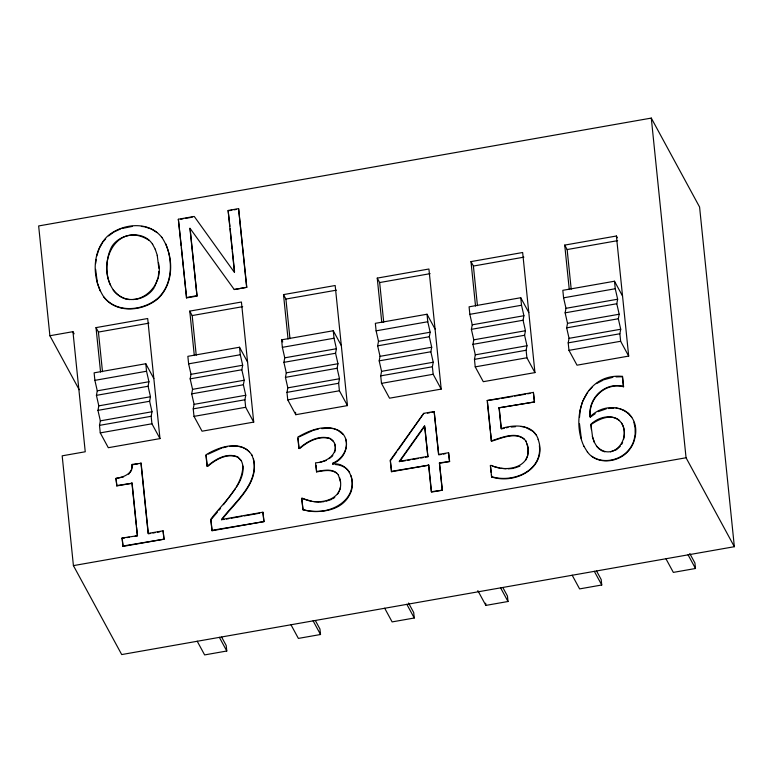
<?xml version="1.0" encoding="UTF-8"?>
<svg xmlns="http://www.w3.org/2000/svg" width="773" height="773" viewBox="0 0 773 773"><rect width="100%" height="100%" fill="white"/><g stroke="black" fill="none" stroke-linecap="round" stroke-linejoin="round"><path stroke-width="1.16" d="M623.627 439.209C628.594 416.232 606.042 410.424 590.872 424.242L592.543 436.88L594.427 442.436M242.877 466.022C242.287 487.831 222.653 502.943 210.739 519.369L212.063 530.732L264.037 521.582L262.917 512.219L221.513 519.514L224.083 519.466M527.766 454.447L528.075 448.011L525.949 441.025M590.311 417.14L590.108 416.773C587.693 398.308 605.046 381.611 623.396 386.394L623.589 386.771C605.249 381.988 587.895 398.675 590.311 417.14L595.21 413.7M579.528 417.265L580.127 410.502L582.214 402.298M158.291 276.898L158.832 271.42M95.639 263.612L96.219 259.399M150.648 533.409L148.348 533.814L141.13 463.249L132.154 464.418C133.198 473.781 123.38 477.328 115.911 478.41L116.849 485.937L132.115 483.251L136.386 524.993M132.154 464.418L131.497 470.38L128.637 474.255M340.11 489.29L340.497 487.087M100.567 372.055L96.016 327.617L147.691 318.524L159.982 438.61L108.307 447.702L100.258 432.88L99.495 425.372L100.345 420.85L97.958 410.366L98.809 405.844L96.422 395.351L97.272 390.829L94.886 380.345L94.113 372.837L145.788 363.745L153.837 378.567M159.982 438.61L151.933 423.788L151.16 416.28L152.01 411.758L149.624 401.264L150.474 396.742L148.087 386.258L148.938 381.736L146.551 371.243L145.788 363.745M194.313 355.551L189.762 311.113L241.427 302.021L253.718 422.106L202.053 431.199L194.004 416.376L193.231 408.869L194.091 404.347L191.694 393.863L192.554 389.341L190.158 378.847L191.018 374.325L188.622 363.841L187.858 356.334L239.524 347.241L247.573 362.064M253.718 422.106L245.669 407.284L244.906 399.776L245.756 395.254L243.369 384.77L244.22 380.239L241.833 369.755L242.683 365.233L240.297 354.739L239.524 347.241M288.049 339.047L283.507 294.61L335.173 285.517L347.464 405.603L295.798 414.695L287.749 399.873L286.976 392.365L287.827 387.843L285.44 377.359L286.29 372.837L283.904 362.344L284.754 357.822L282.367 347.338L281.604 339.83L333.269 330.738L341.318 345.56M347.464 405.603L339.415 390.78L338.642 383.273L339.502 378.751L337.105 368.267L337.965 363.735L335.569 353.251L336.429 348.729L334.033 338.236L333.269 330.738M381.794 322.544L377.243 278.106L428.918 269.014L441.209 389.099L389.534 398.192L381.485 383.369L380.722 375.862L381.572 371.34L379.185 360.856L380.036 356.334L377.649 345.84L378.499 341.318L376.113 330.834L375.34 323.327L427.015 314.234L435.064 329.056M441.209 389.099L433.16 374.277L432.387 366.769L433.238 362.247L430.851 351.763L431.701 347.241L429.315 336.748L430.165 332.226L427.778 321.742L427.015 314.234M475.53 306.04L470.989 261.603L522.654 252.51L534.945 372.596L483.28 381.688L475.231 366.866L474.458 359.368L475.308 354.836L472.921 344.352L473.772 339.83L471.385 329.337L472.235 324.815L469.849 314.331L469.085 306.823L520.751 297.731L528.8 312.553M534.945 372.596L526.896 357.773L526.133 350.266L526.983 345.744L524.596 335.26L525.447 330.738L523.06 320.244L523.91 315.722L521.524 305.238L520.751 297.731M569.276 289.537L564.725 245.099L616.4 236.007L628.691 356.092L577.016 365.185L568.967 350.362L568.203 342.864L569.054 338.332L566.667 327.849L567.517 323.327L565.131 312.833L565.981 308.311L563.594 297.827L562.821 290.319L614.496 281.227L622.545 296.049M628.691 356.092L620.642 341.27L619.869 333.762L620.719 329.24L618.332 318.756L619.183 314.234L616.796 303.741L617.646 299.219L615.26 288.735L614.496 281.227M334.699 452.215L335.115 450.35M158.021 277.874L154.629 286.783M96.644 256.25L99.128 248.742M525.514 460.495L527.717 455.519M582.697 401.255L587.635 392.288M337.675 494.053L339.627 490.246M621.569 444.446L622.632 442.543M236.49 487.009C241.543 479.357 245.582 469.375 241.186 460.486L237.736 456.911C227.117 452.379 215.657 458.988 207.676 465.897L207.058 466.013L205.918 454.862C218.914 446.688 241.765 439.083 251.979 455.22M99.649 247.795L102.297 243.051M235.185 488.884L223.465 504.711M405.419 460.718L399.303 461.394L424.57 425.788L427.904 456.766L425.536 457.181M399.506 461.761L424.764 426.155M439.624 463.269L449.635 461.5L439.422 462.892L442.378 490.188L431.518 492.101L428.764 465.172L391.544 471.723L390.21 460.312L423.759 413.352L434.165 411.516L438.755 454.853L440.987 454.456M391.544 471.723L390.413 460.689L396.704 451.876M398.105 449.925L423.759 413.352M588.978 390.51L592.089 387.263M154.117 287.798C149.518 294.899 141.362 299.267 132.946 299.538M331.54 456.969L332.805 455.481M212.063 530.732L210.932 519.746L217.59 511.9M219.068 510.161L220.547 508.421M221.513 519.514C234.799 501.706 258.878 483.888 253.457 458.824M221.716 519.881C235.427 501.687 263.023 480.632 251.776 454.853M620.352 446.195L616.535 449.654L610.506 451.857M102.828 242.094L105.63 238.934M207.058 466.013L207.879 466.274C215.851 459.355 227.32 452.746 237.939 457.287L241.389 460.853M345.492 438.465C349.019 448.591 342.149 459.394 332.67 463.162L332.95 464.273L332.873 463.539C345.444 459.307 351.821 441.209 340.98 431.943C327.752 422.995 310.137 429.827 297.76 437.141L298.9 448.234L299.576 448.118C307.673 441.054 318.891 435.015 329.839 438.291C333.926 440.426 335.897 444.939 335.327 449.422M298.9 448.234L299.779 448.485C307.867 441.422 319.094 435.392 330.032 438.658L333.55 441.499M108.587 235.929L112.897 232.75M590.108 416.773C609.82 397.293 643.252 410.676 634.304 440.233A27.538 24.668 -28.5 0 1 625.715 453.664C615.163 462.95 596.302 464.206 587.403 451.954M328.921 458.718L330.66 457.558M332.748 498.73L334.777 497.454M298.929 436.996L312.64 430.571M208.217 454.138L221.522 448.098M596.495 383.592L603.095 380.19M113.757 232.113L120.82 228.808M598.157 411.642L606.322 408.83M514.489 468.042L519.91 466.129M524.413 439.209C514.76 431.846 501.667 438.185 491.502 441.228L491.299 440.861C501.812 437.673 518.084 430.039 526.152 441.393M326.042 501.233L331.733 499.358M319.462 462.525L326.303 460.466M604.042 379.707L612.892 377.301M121.97 228.508L132.367 226.383M502.363 428.744L504.354 428.232M115.911 478.41L123.574 476.893M222.663 447.818L227.243 446.697M313.645 430.203L318.302 429.083M506.247 427.788L508.054 427.421M49.887 335.743L72.952 331.675L85.243 451.77L62.178 455.828L73.416 565.623L121.709 654.567L734.35 546.704L699.584 207.029L651.291 118.085L38.65 225.948L49.887 335.743L79.204 389.737M178.35 219.242L194.245 216.44L234.47 272.473L228.122 210.478L238.586 208.633L246.8 287.305L234.238 289.517L189.916 228.18L197.028 296.069L186.564 297.905L178.35 219.242L181.22 245.708M180.814 219.213L183.085 218.817M185.356 218.411L192.168 217.213M229.484 210.643L231.813 210.237M234.132 209.821L236.461 209.415M186.361 297.537L196.825 295.692M246.8 287.305L234.238 289.517M96.016 327.617L98.432 332.061L148.928 323.172M189.762 311.113L192.177 315.558L242.674 306.668M283.507 294.61L285.913 299.054L336.41 290.165M377.243 278.106L379.659 282.551L430.155 273.661M470.989 261.603L473.405 266.047L523.901 257.158M564.725 245.099L567.14 249.553L617.637 240.654M94.886 380.345L146.551 371.243M188.622 363.841L240.297 354.739M282.367 347.338L334.033 338.236M376.113 330.834L427.778 321.742M469.849 314.331L521.524 305.238M563.594 297.827L615.26 288.735M97.272 390.829L148.938 381.736M191.018 374.325L242.683 365.233M284.754 357.822L336.429 348.729M378.499 341.318L430.165 332.226M472.235 324.815L523.91 315.722M565.981 308.311L617.646 299.219M96.422 395.351L148.087 386.258M190.158 378.847L241.833 369.755M283.904 362.344L335.569 353.251M377.649 345.84L429.315 336.748M471.385 329.337L523.06 320.244M565.131 312.833L616.796 303.741M98.809 405.844L150.474 396.742M192.554 389.341L244.22 380.239M286.29 372.837L337.965 363.735M380.036 356.334L431.701 347.241M473.772 339.83L525.447 330.738M567.517 323.327L619.183 314.234M97.958 410.366L149.624 401.264M191.694 393.863L243.369 384.77M285.44 377.359L337.105 368.267M379.185 360.856L430.851 351.763M472.921 344.352L524.596 335.26M566.667 327.849L618.332 318.756M100.345 420.85L152.01 411.758M194.091 404.347L245.756 395.254M287.827 387.843L339.502 378.751M381.572 371.34L433.238 362.247M475.308 354.836L526.983 345.744M569.054 338.332L620.719 329.24M99.495 425.372L151.16 416.28M193.231 408.869L244.906 399.776M286.976 392.365L338.642 383.273M380.722 375.862L432.387 366.769M474.458 359.368L526.133 350.266M568.203 342.864L619.869 333.762M100.258 432.88L151.933 423.788M194.004 416.376L245.669 407.284M287.749 399.873L339.415 390.78M381.485 383.369L433.16 374.277M475.231 366.866L526.896 357.773M568.967 350.362L620.642 341.27M491.299 440.861L487.174 400.53L533.389 392.394L534.53 401.96L499.029 407.806L534.53 401.96M499.223 398.81L487.174 400.53M501.59 398.395L512.257 396.52M514.625 396.095L525.292 394.22M527.659 393.805L530.036 393.389M132.357 464.795L137.836 463.829M427.421 413.111L429.74 412.705M432.049 412.299L434.358 411.893M116.646 485.57L132.115 483.251M336.69 473.115C330.873 468.892 323.191 470.854 316.63 471.907L315.529 462.814C325.491 462.428 338.545 454.891 334.525 443.296M316.428 471.54C323.645 470.342 333.868 467.829 338.535 475.279M399.303 461.394L427.701 456.389M434.165 411.516L438.562 454.476L448.572 452.717L449.635 461.5M407.786 460.302L410.154 459.887M412.521 459.471L418.435 458.428M420.802 458.012L423.169 457.597M443.209 454.07L445.432 453.674M391.341 471.356L428.764 465.172M332.748 463.897C349.609 462.235 357.068 482.758 349.261 495.454C340.478 511.571 319.133 513.494 302.997 509.803L301.663 498.334L302.456 498.199C317.829 506.615 346.468 500.218 339.647 477.849M538.143 439.344C548.096 467.607 515.465 484.787 491.647 476.96L490.314 465.501L491.106 465.356C507.243 473.163 534.027 466.95 527.176 443.915M226.45 519.05L228.818 518.635M231.185 518.21L241.823 516.335M244.191 515.92L259.573 513.214M140.928 462.872L148.145 533.447L163.084 530.819L164.098 539.177L123.033 546.405L122.018 538.047L137.488 535.728L135.14 536.143M122.018 538.047L124.569 537.998M126.917 537.583L129.265 537.177M152.938 533.003L155.238 532.597M157.537 532.201L159.837 531.795M122.83 546.038L164.098 539.177M211.86 530.365L264.037 521.582M428.561 464.805L431.315 491.725L442.378 490.188M73.416 565.623L686.057 457.761L734.35 546.704M221.638 637.087L226.218 645.523L226.779 651.011L204.632 654.915L197.192 641.204M315.384 620.584L319.954 629.019L320.524 634.507L298.378 638.411L290.938 624.7M408.55 603.027L413.7 612.516L414.26 618.004L392.124 621.907L384.674 608.196M477.849 590.64L485.859 605.404L508.006 601.5L507.446 596.012L502.865 587.577M596.601 571.073L601.181 579.508L601.742 584.997L579.605 588.9L572.165 575.189M689.777 553.516L694.927 563.005L695.487 568.493L673.341 572.397L665.901 558.686M616.062 376.905L622.565 376.722L623.589 386.771M229.484 446.446L237.881 446.301M511.166 427.054L515.572 426.686M319.858 502.025L323.897 501.687M508.17 468.834L513.407 468.419M608.38 408.511L613.83 408.134M321.713 428.648L328.438 428.194M622.565 376.722L622.362 376.354C584.427 372.992 570.165 417.12 584.011 446.436M313.712 501.609L318.853 502.112M500.836 468.274L506.073 468.805M141.382 226.421L144.619 226.76M335.289 464.525C340.893 464.824 346.671 467.414 349.609 472.39M125.584 299.064L129.68 299.595M491.444 476.593C512.344 483.328 542.607 471.163 539.361 445.673M302.794 509.426C324.66 517.321 358.595 502.856 351.048 475.743M521.108 426.483L524.509 427.015M329.559 428.116L332.719 428.609M616.004 407.989L618.951 408.531M499.716 468.042L492.285 466.071M239.002 446.562L241.244 447.094M311.577 501.184L301.663 498.334M145.73 227.136L151.324 228.992M333.772 428.773L337.627 430.097L343.202 434.484M603.046 451.229L604.834 451.847M525.63 427.43L533.012 431.353L536.143 434.919M124.666 298.707C105.138 291.16 103.06 263.187 111.718 246.713C120.105 233.079 143.604 229.861 152.677 244.442M619.927 408.714L624.101 410.337L628.526 413.323L631.85 417.381M242.355 447.364L246.278 449.258L249.515 451.905M591.789 456.254C601.896 463.404 616.429 461.046 625.521 453.287A27.538 24.668 -28.5 0 0 634.102 439.856L635.174 434.242L635.116 428.339L633.899 422.135M152.281 229.591L157.074 232.547M600.37 449.809L602.157 450.92M149.305 240.5C119.1 220.74 97.543 258.868 110.578 285.305M619.598 420.58C611.23 413.294 598.727 419.024 591.074 424.609L591.355 429.595M161.934 237.562C149.083 220.537 122.318 223.32 107.524 236.2C91.407 251.93 92.006 279.382 104.046 297.315C117.023 314.022 143.353 311.21 158.146 298.542C174.505 282.86 173.906 255.158 161.731 237.195M103.843 296.938C116.82 313.654 143.15 310.833 157.943 298.175C172.659 284.406 173.075 261.206 165.644 243.64M596.601 446.118C611.887 462.727 631.802 439.702 621.482 422.918M599.471 449.258L596.804 446.485L594.224 442.059L592.34 436.503M113.109 289.991C132.299 313.558 165.122 289.276 158.426 262.627M583.808 446.069L587.596 452.331M616.4 236.007L617.366 237.784M688.047 554.792L695.487 568.493M594.302 571.295L601.742 584.997M500.566 587.799L508.006 601.5M228.122 210.478L229.91 226.344M281.604 339.83L282.754 341.946M406.82 604.302L414.26 618.004M313.084 620.806L320.524 634.507M72.952 331.675L74.102 333.801M219.339 637.31L226.779 651.011M152.474 244.075L155.412 249.544M538.346 439.711C533.496 423.846 514.103 424.242 501.165 428.629L499.029 407.806M338.332 474.912L340.584 482.043M100.161 290.851L97.379 283.073L95.649 269.362M155.209 249.167L157.431 255.747M581.354 438.813L579.518 423.884M157.228 255.37L158.852 268.231M651.291 118.085L686.057 457.761M622.362 376.354L623.396 386.394M567.14 249.553L571.199 289.179M533.389 392.394L534.327 401.593M499.232 408.173L501.368 429.005M487.502 402.086L490.411 430.551M490.652 432.928L491.502 441.228M473.405 266.047L477.453 305.683M490.623 466.979L491.193 472.525M491.425 474.748L491.647 476.96M485.637 603.201L485.859 605.404M448.572 452.717L449.432 461.133M439.422 462.892L442.175 489.811M424.889 427.334L427.904 456.766M379.659 282.551L383.717 322.186M315.954 465.365L316.63 471.907M285.913 299.054L289.972 338.69M295.547 412.299L295.798 414.695M298.078 438.62L299.093 448.601M301.982 499.812L302.997 509.803M238.586 208.633L246.597 286.938M262.917 512.219L263.844 521.215M230.151 228.731L232.229 249.003M232.47 251.389L234.548 271.652M190.119 228.547L197.028 296.069M192.177 315.558L196.236 355.194M206.12 455.229L207.261 466.38M181.462 248.085L186.564 297.905M163.084 530.819L163.895 538.81M136.637 527.379L137.488 535.728M131.912 482.874L137.285 535.351M116.114 478.787L116.849 485.937M122.221 538.414L123.033 546.405M98.432 332.061L102.49 371.697"/></g></svg>
